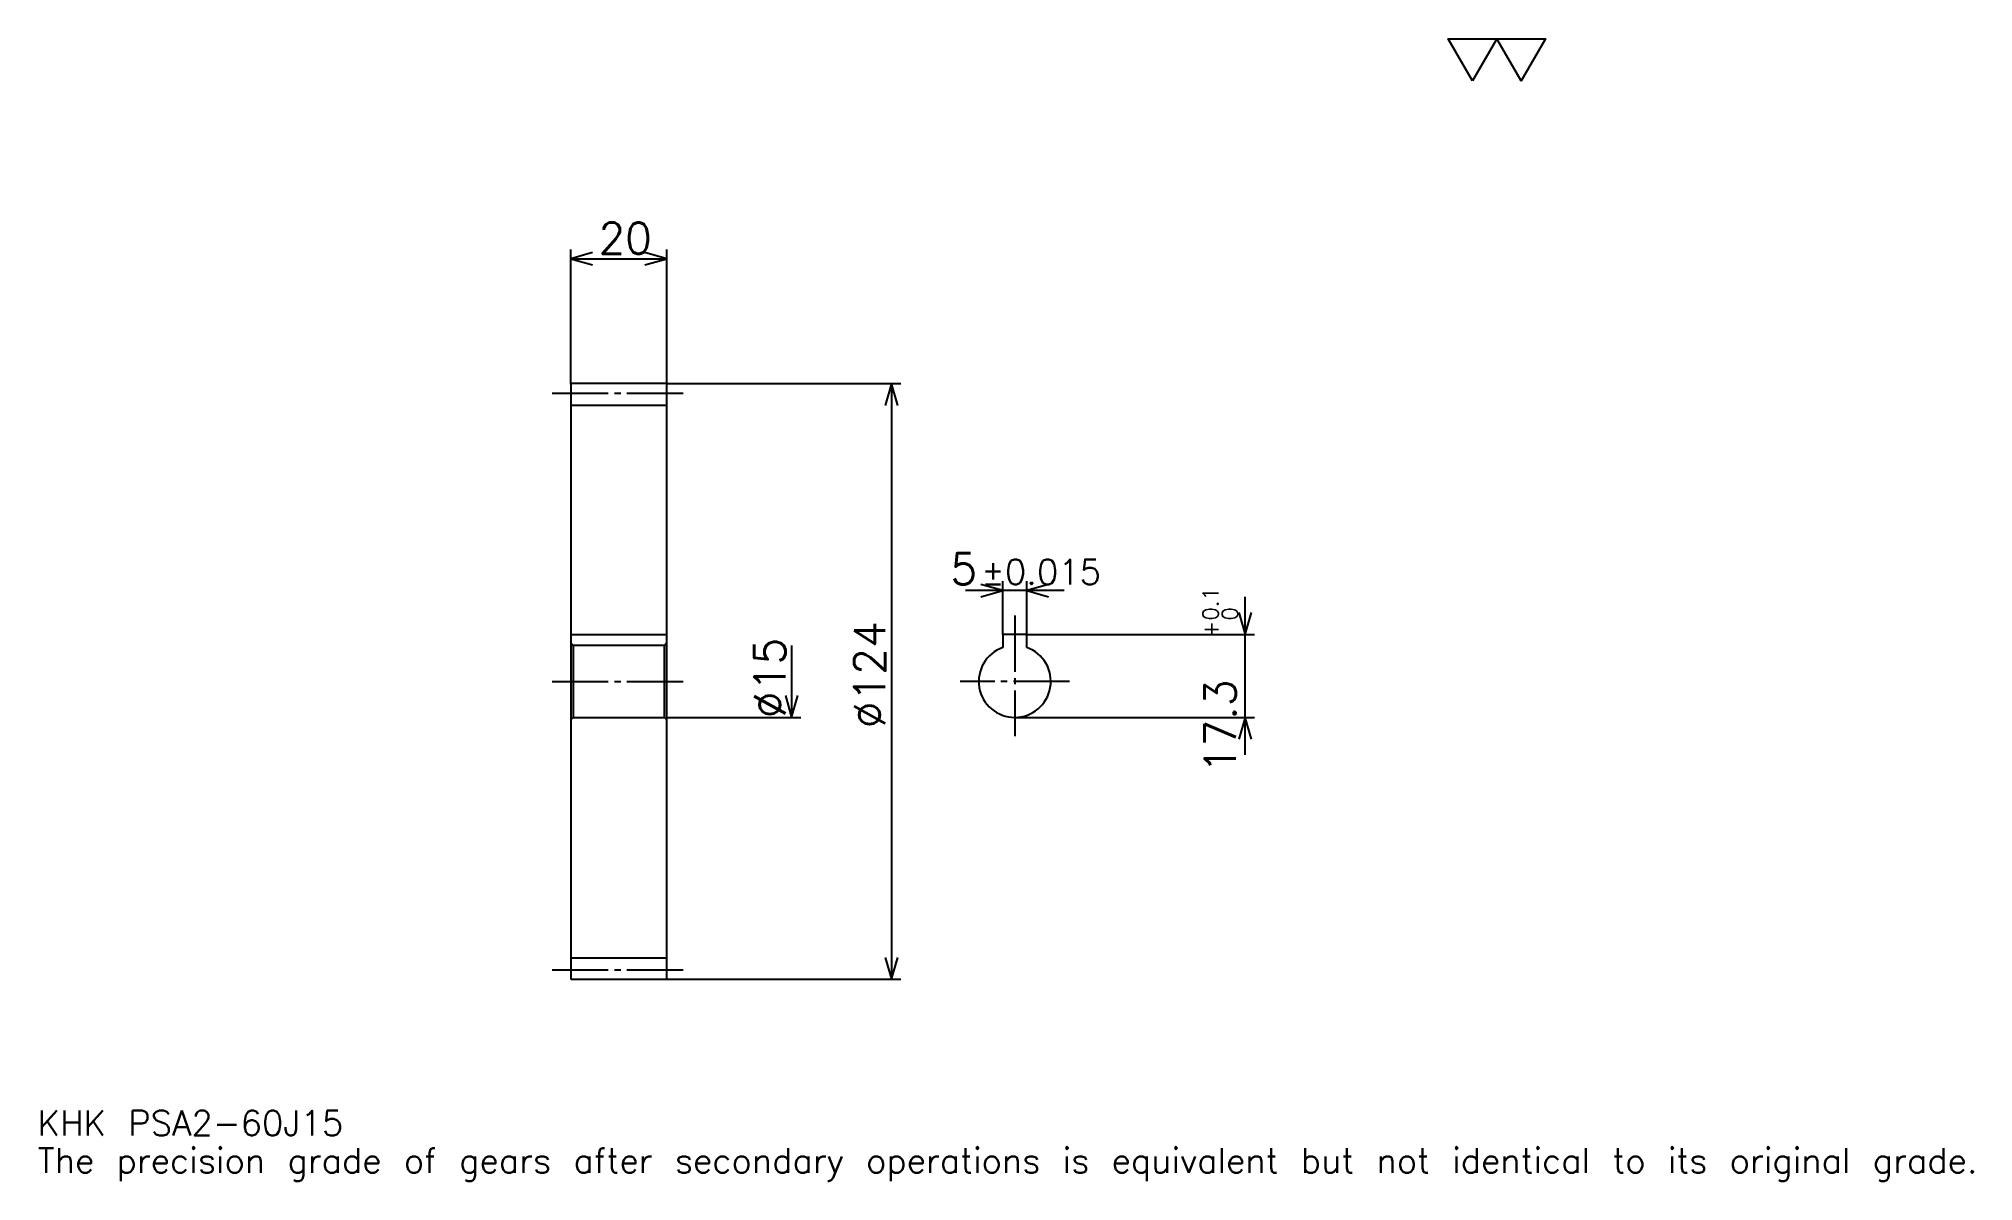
# Model space of a CAD drawing. Extents: x 13 to 416, y 5 to 243.
import ezdxf

# ---------------------------------------------------------------- set-up
doc = ezdxf.new("R2010")
doc.units = 0
doc.linetypes.add('DASHDOT', pattern=[15.586956, 11.690217, -1.298913, 1.298913, -1.298913])
doc.layers.get('0').update_dxf_attribs({"linetype": 'CONTINUOUS'})
doc.layers.add('DASHDOT', color=6, linetype='DASHDOT')
doc.styles.add('KANJI', font='TXT', dxfattribs={"bigfont": 'BIGFONT'})

msp = doc.modelspace()

# ---------------------------------------------------------------- linework, layer by layer
at = {"color": 5}
for p, q in [((123.983696, 170.807068), (123.983696, 198.733688)), ((143.983704, 170.807068), (143.983704, 198.733688)), ((123.983696, 196.785309), (143.983704, 196.785309)), ((123.983696, 170.707062), (123.983696, 170.807068)), ((143.883698, 170.807068), (143.983704, 170.807068)), ((143.983704, 170.807068), (192.692932, 170.807068)), ((143.983704, 170.707062), (143.983704, 170.807068)), ((190.744568, 170.807068), (190.744568, 46.80706)), ((213.929352, 118.607063), (213.929352, 129.647827)), ((218.929352, 118.607063), (218.929352, 129.647827)), ((226.722839, 127.699448), (206.135864, 127.699448)), ((264.391296, 93.51358), (264.391296, 126.400543)), ((218.929352, 118.607063), (266.339661, 118.607063)), ((169.96196, 116.30706), (169.96196, 101.30706)), ((143.983704, 101.30706), (171.910324, 101.30706)), ((216.429352, 101.30706), (266.339661, 101.30706)), ((143.883698, 46.80706), (143.983704, 46.80706)), ((143.983704, 46.80706), (192.692932, 46.80706))]:
    msp.add_line(p, q, dxfattribs=at)
at = {"color": 4}
for p, q in [((123.983696, 166.307068), (143.983704, 166.307068)), ((123.983696, 118.607063), (143.983704, 118.607063)), ((143.983704, 116.80706), (143.483704, 116.30706)), ((123.983696, 100.80706), (124.483696, 101.30706)), ((143.983704, 100.80706), (143.483704, 101.30706)), ((123.983696, 51.30706), (143.983704, 51.30706))]:
    msp.add_line(p, q, dxfattribs=at)
at = {"color": 7}
msp.add_lwpolyline([(311.739136, 233.804352), (306.67337, 242.585007), (326.936432, 242.585007), (321.870667, 233.804352), (316.804901, 242.585007), (311.739136, 233.804352)], dxfattribs=at)
at = {"color": 5}
for points in [[(128.529892, 198.084229), (123.983696, 196.785309), (128.529892, 195.486404)], [(139.4375, 195.486404), (143.983704, 196.785309), (139.4375, 198.084229)], [(192.043472, 166.260864), (190.744568, 170.807068), (189.445648, 166.260864)], [(209.383148, 126.400543), (213.929352, 127.699448), (209.383148, 128.998367)], [(223.475555, 128.998367), (218.929352, 127.699448), (223.475555, 126.400543)], [(263.092377, 123.153259), (264.391296, 118.607063), (265.690216, 123.153259)], [(168.66304, 105.853256), (169.96196, 101.30706), (171.260864, 105.853256)], [(265.690216, 96.760864), (264.391296, 101.30706), (263.092377, 96.760864)], [(189.445648, 51.353256), (190.744568, 46.80706), (192.043472, 51.353256)]]:
    msp.add_lwpolyline(points, dxfattribs=at)
at = {"color": 4}
for points in [[(123.983696, 100.80706), (123.983696, 46.907059), (124.083694, 46.80706), (143.883698, 46.80706), (143.983704, 46.907059), (143.983704, 170.707062), (143.883698, 170.807068), (124.083694, 170.807068), (123.983696, 170.707062), (123.983696, 100.80706)], [(123.983696, 116.80706), (124.483696, 116.30706), (124.483696, 101.30706), (143.483704, 101.30706), (143.483704, 116.30706), (124.483696, 116.30706)], [(218.929352, 115.878128), (218.929352, 118.607063), (213.929352, 118.607063), (213.929352, 115.878128)]]:
    msp.add_lwpolyline(points, dxfattribs=at)
msp.add_arc((216.429352, 108.80706), 7.5, 109.47122094, 70.52877906, dxfattribs=at)
at = {"layer": 'DASHDOT', "color": 7}
for p, q in [((120.08696, 168.807068), (147.880432, 168.807068)), ((216.429352, 122.503799), (216.429352, 97.410324)), ((120.08696, 108.80706), (147.880432, 108.80706)), ((227.82608, 108.80706), (205.032608, 108.80706)), ((120.08696, 48.80706), (147.880432, 48.80706))]:
    msp.add_line(p, q, dxfattribs=at)

# ---------------------------------------------------------------- texts
at = {"color": 7, "style": 'KANJI'}
for s, height, p in [('20', 6.494565, (129.762222, 197.824448)), ('5', 6.494565, (203.023285, 128.998367)), ('%%p0.015', 5.195652, (209.452103, 128.998367)), ('KHK PSA2-60J15', 5.195652, (12.98913, 14.288043)), ('The precision grade of gears after secondary operations is equivalent but not identical to its original grade.', 5.195652, (12.98913, 6.494565))]:
    msp.add_text(s, height=height, dxfattribs=at).set_placement(p)
for s, height, p in [('0.1', 3.247283, (258.805969, 121.456734)), ('+', 3.247283, (258.805969, 117.819778)), ('0', 3.247283, (262.832611, 121.456734)), ('%%c15', 6.494565, (168.66304, 101.175949)), ('%%c124', 6.494565, (189.445648, 99.065216)), ('17.3', 6.494565, (262.442932, 89.708725))]:
    msp.add_text(s, height=height, rotation=90, dxfattribs=at).set_placement(p)

doc.saveas('drawing.dxf')
